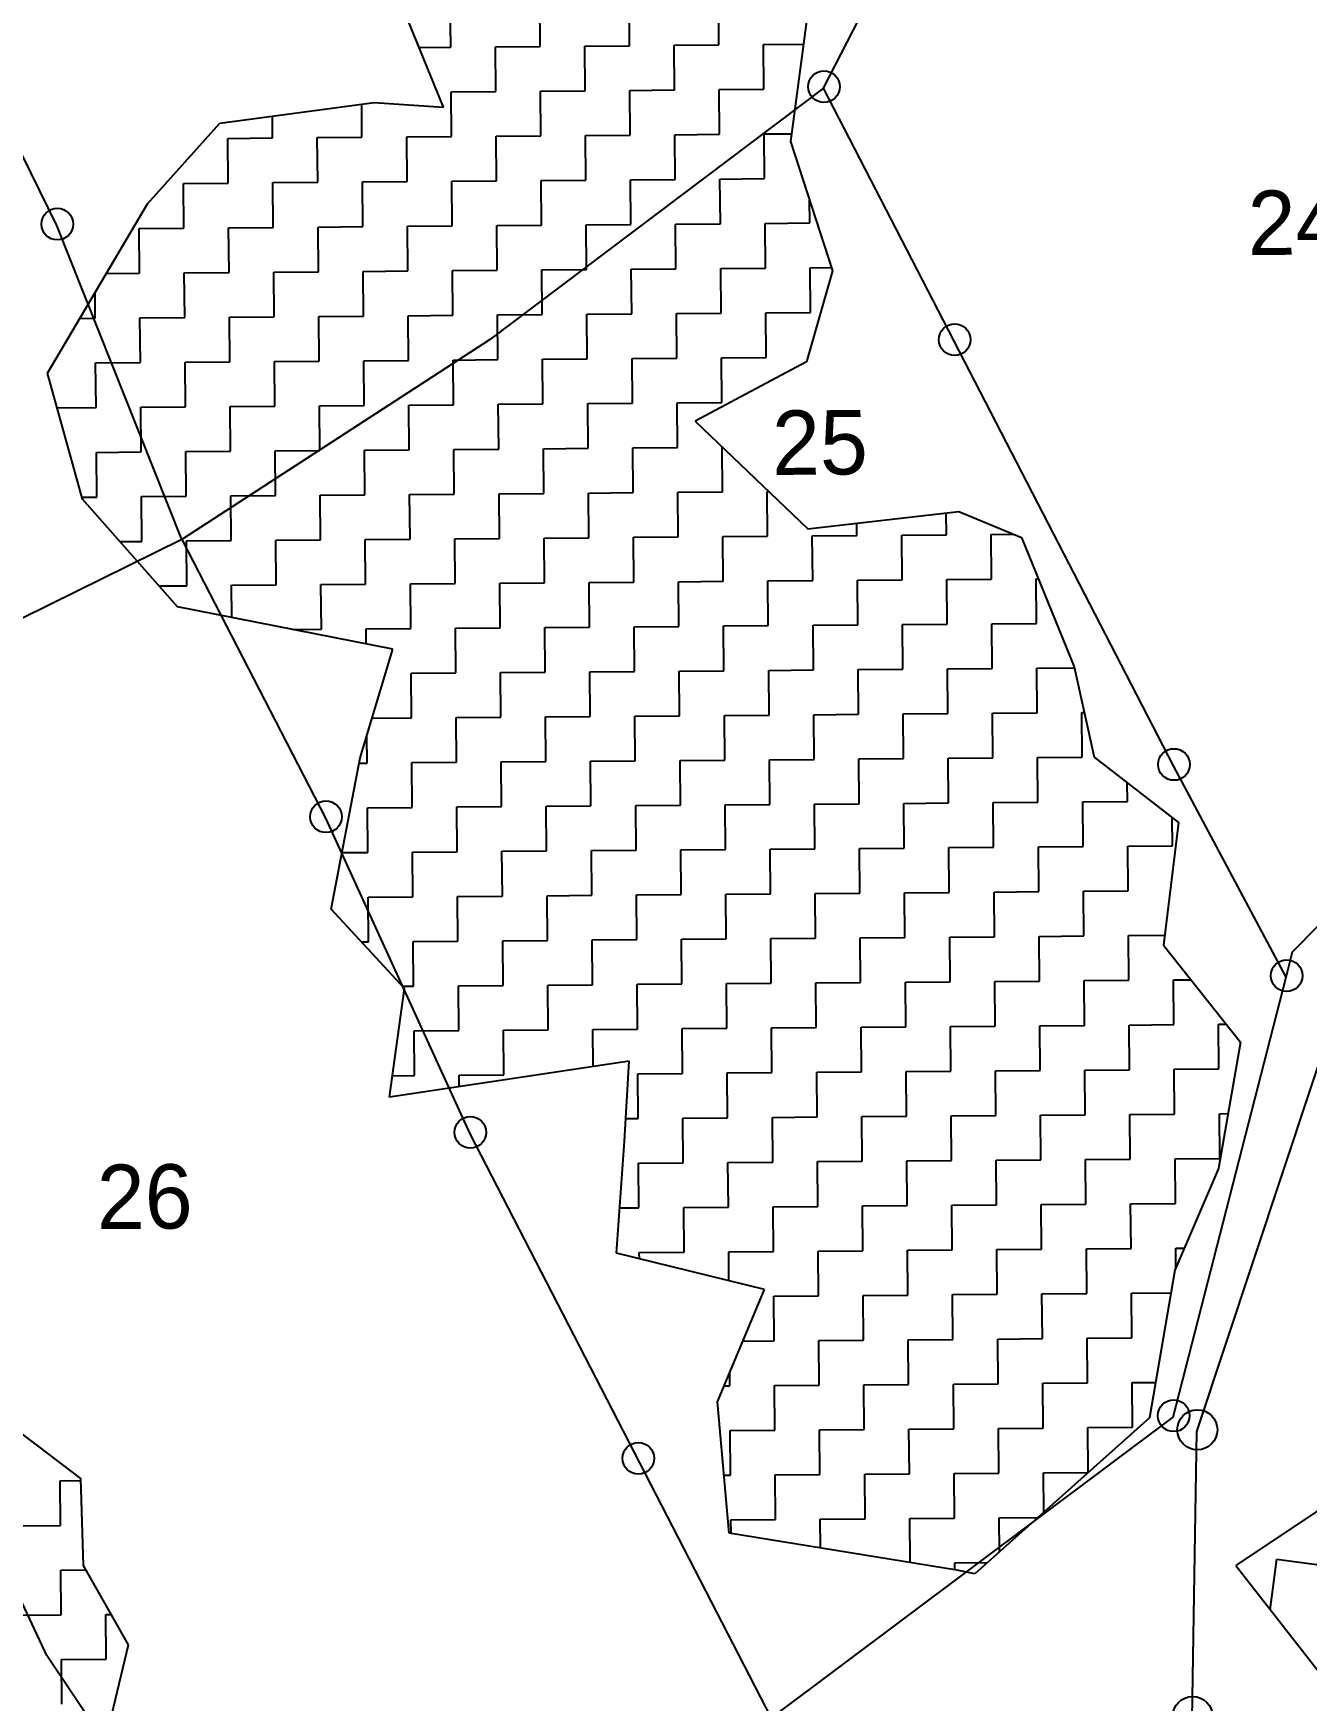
# Model space of a CAD drawing. Header units: metres. Extents: x 291285 to 296393, y 1982985 to 1990470.
# Drawn here: x 292760 to 293121.1, y 1986056.5 to 1986529.5 of the extents above; entities that cross this region are included whole.
import ezdxf

# ---------------------------------------------------------------- set-up
doc = ezdxf.new("R2010")
doc.units = ezdxf.units.M
for name, color, linetype in [('POLY_HATCH', 12, 'Continuous'), ('POLY_PARCEL', 6, 'Continuous'), ('SYM_STONE', 1, 'Continuous'), ('TEXT_PARCEL', 7, 'Continuous'), ('V_BOUND_LINE', 7, 'Continuous')]:
    doc.layers.add(name, color=color, linetype=linetype)
doc.styles.add('TEXT_MAP', font='')
doc.styles.get('TEXT_MAP').set_extended_font_data('Kruti Dev 050')

msp = doc.modelspace()

# ---------------------------------------------------------------- linework, layer by layer
at = {"layer": 'POLY_HATCH'}
for p, q in [((292876.34, 1986508.54), (292853.18, 1986565.3)), ((292979.98, 1986538.62), (292974.76, 1986498.76)), ((292812.83, 1986503.99), (292856.66, 1986509.89)), ((292856.66, 1986509.89), (292876.34, 1986508.54)), ((292792.34, 1986481.15), (292812.83, 1986503.99)), ((292974.76, 1986498.76), (292986.66, 1986462.07)), ((292763.99, 1986433.04), (292792.34, 1986481.15)), ((292986.66, 1986462.07), (292979.31, 1986436.31)), ((292979.31, 1986436.31), (292947.67, 1986419.42)), ((292773.86, 1986397.34), (292763.99, 1986433.04)), ((292947.67, 1986419.42), (292979.69, 1986388.95)), ((292800.84, 1986366.82), (292773.86, 1986397.34)), ((292979.69, 1986388.95), (293022.52, 1986393.83)), ((293022.52, 1986393.83), (293040.23, 1986386.42)), ((293040.23, 1986386.42), (293055.16, 1986349.75)), ((292861.96, 1986354.73), (292800.84, 1986366.82)), ((292852.63, 1986323.91), (292861.96, 1986354.73)), ((293055.16, 1986349.75), (293060.91, 1986324.1)), ((292844.41, 1986281.01), (292852.63, 1986323.91)), ((293060.91, 1986324.1), (293084.77, 1986305.65)), ((293084.77, 1986305.65), (293080.51, 1986270.84)), ((292865.27, 1986258.5), (292844.41, 1986281.01)), ((293080.51, 1986270.84), (293102.42, 1986243.31)), ((292860.98, 1986227.73), (292865.27, 1986258.5)), ((293102.42, 1986243.31), (293096.16, 1986207.48)), ((292928.98, 1986237.86), (292860.98, 1986227.73)), ((292927.65, 1986215.17), (292928.98, 1986237.86)), ((292925.39, 1986183.4), (292927.65, 1986215.17)), ((293096.16, 1986207.48), (293083.79, 1986178.65)), ((292967.33, 1986173.16), (292925.39, 1986183.4)), ((293083.79, 1986178.65), (293076.56, 1986136.77)), ((292953.98, 1986141.31), (292967.33, 1986173.16)), ((292773.44, 1986119.56), (292738.43, 1986145.99)), ((292957.31, 1986104.04), (292953.98, 1986141.31)), ((293076.56, 1986136.77), (293027, 1986092.52)), ((292774.15, 1986094.88), (292773.44, 1986119.56)), ((293142.42, 1986122.47), (293101.01, 1986094.8)), ((293021.95, 1986093.48), (292957.31, 1986104.04)), ((292786.94, 1986072.3), (292774.15, 1986094.88)), ((293101.01, 1986094.8), (293137.21, 1986048.49)), ((293027, 1986092.52), (293021.95, 1986093.48)), ((292778.65, 1986037.47), (292786.94, 1986072.3))]:
    msp.add_line(p, q, dxfattribs=at)
at = {"layer": 'POLY_HATCH', "linetype": 'Continuous'}
for p, q in [((292878.34, 1986525.56), (292878.23, 1986538.24)), ((292903.7, 1986525.77), (292903.59, 1986538.45)), ((292929.06, 1986525.97), (292928.95, 1986538.65)), ((292954.41, 1986526.18), (292954.31, 1986538.86)), ((292869.43, 1986525.49), (292878.34, 1986525.56)), ((292891.02, 1986525.66), (292903.7, 1986525.77)), ((292891.12, 1986512.98), (292891.02, 1986525.66)), ((292916.38, 1986525.87), (292929.06, 1986525.97)), ((292916.48, 1986513.19), (292916.38, 1986525.87)), ((292941.73, 1986526.08), (292954.41, 1986526.18)), ((292941.84, 1986513.4), (292941.73, 1986526.08)), ((292967.09, 1986526.28), (292978.38, 1986526.38)), ((292967.2, 1986513.6), (292967.09, 1986526.28)), ((292878.44, 1986512.88), (292891.12, 1986512.98)), ((292878.54, 1986500.2), (292878.44, 1986512.88)), ((292903.8, 1986513.09), (292916.48, 1986513.19)), ((292903.9, 1986500.41), (292903.8, 1986513.09)), ((292929.16, 1986513.29), (292941.84, 1986513.4)), ((292929.26, 1986500.61), (292929.16, 1986513.29)), ((292954.52, 1986513.5), (292967.2, 1986513.6)), ((292954.62, 1986500.82), (292954.52, 1986513.5)), ((292853.18, 1986499.99), (292853.11, 1986509.41)), ((292827.83, 1986499.78), (292827.77, 1986506)), ((292815.15, 1986499.68), (292827.83, 1986499.78)), ((292815.25, 1986487), (292815.15, 1986499.68)), ((292840.51, 1986499.89), (292853.18, 1986499.99)), ((292840.61, 1986487.21), (292840.51, 1986499.89)), ((292865.86, 1986500.1), (292878.54, 1986500.2)), ((292865.97, 1986487.42), (292865.86, 1986500.1)), ((292891.22, 1986500.3), (292903.9, 1986500.41)), ((292891.33, 1986487.62), (292891.22, 1986500.3)), ((292916.58, 1986500.51), (292929.26, 1986500.61)), ((292916.69, 1986487.83), (292916.58, 1986500.51)), ((292941.94, 1986500.72), (292954.62, 1986500.82)), ((292942.05, 1986488.04), (292941.94, 1986500.72)), ((292967.3, 1986500.92), (292975.05, 1986500.99)), ((292967.4, 1986488.25), (292967.3, 1986500.92)), ((292853.29, 1986487.31), (292865.97, 1986487.42)), ((292853.39, 1986474.63), (292853.29, 1986487.31)), ((292878.65, 1986487.52), (292891.33, 1986487.62)), ((292878.75, 1986474.84), (292878.65, 1986487.52)), ((292904.01, 1986487.73), (292916.69, 1986487.83)), ((292904.11, 1986475.05), (292904.01, 1986487.73)), ((292929.37, 1986487.93), (292942.05, 1986488.04)), ((292929.47, 1986475.25), (292929.37, 1986487.93)), ((292954.73, 1986488.14), (292967.4, 1986488.25)), ((292954.83, 1986475.46), (292954.73, 1986488.14)), ((292802.57, 1986486.9), (292815.25, 1986487)), ((292802.67, 1986474.22), (292802.57, 1986486.9)), ((292827.93, 1986487.11), (292840.61, 1986487.21)), ((292828.03, 1986474.43), (292827.93, 1986487.11)), ((292980.19, 1986475.67), (292980.13, 1986482.19)), ((292789.99, 1986474.11), (292802.67, 1986474.22)), ((292790.1, 1986461.44), (292789.99, 1986474.11)), ((292815.35, 1986474.32), (292828.03, 1986474.43)), ((292815.46, 1986461.64), (292815.35, 1986474.32)), ((292840.71, 1986474.53), (292853.39, 1986474.63)), ((292840.82, 1986461.85), (292840.71, 1986474.53)), ((292866.07, 1986474.74), (292878.75, 1986474.84)), ((292866.18, 1986462.06), (292866.07, 1986474.74)), ((292891.43, 1986474.94), (292904.11, 1986475.05)), ((292891.53, 1986462.26), (292891.43, 1986474.94)), ((292916.79, 1986475.15), (292929.47, 1986475.25)), ((292916.89, 1986462.47), (292916.79, 1986475.15)), ((292942.15, 1986475.36), (292954.83, 1986475.46)), ((292942.25, 1986462.68), (292942.15, 1986475.36)), ((292967.51, 1986475.57), (292980.19, 1986475.67)), ((292967.61, 1986462.89), (292967.51, 1986475.57)), ((292780.68, 1986461.36), (292790.1, 1986461.44)), ((292802.78, 1986461.54), (292815.46, 1986461.64)), ((292802.88, 1986448.86), (292802.78, 1986461.54)), ((292828.14, 1986461.75), (292840.82, 1986461.85)), ((292828.24, 1986449.07), (292828.14, 1986461.75)), ((292853.5, 1986461.95), (292866.18, 1986462.06)), ((292853.6, 1986449.27), (292853.5, 1986461.95)), ((292878.85, 1986462.16), (292891.53, 1986462.26)), ((292878.96, 1986449.48), (292878.85, 1986462.16)), ((292904.21, 1986462.37), (292916.89, 1986462.47)), ((292904.32, 1986449.69), (292904.21, 1986462.37)), ((292929.57, 1986462.58), (292942.25, 1986462.68)), ((292929.68, 1986449.9), (292929.57, 1986462.58)), ((292954.93, 1986462.78), (292967.61, 1986462.89)), ((292955.04, 1986450.1), (292954.93, 1986462.78)), ((292980.29, 1986462.99), (292986.35, 1986463.04)), ((292980.39, 1986450.31), (292980.29, 1986462.99)), ((292777.52, 1986448.65), (292777.46, 1986455.9)), ((292866.28, 1986449.38), (292878.96, 1986449.48)), ((292891.64, 1986449.58), (292904.32, 1986449.69)), ((292891.74, 1986436.91), (292891.64, 1986449.58)), ((292917, 1986449.79), (292929.68, 1986449.9)), ((292917.1, 1986437.11), (292917, 1986449.79)), ((292942.36, 1986450), (292955.04, 1986450.1)), ((292942.46, 1986437.32), (292942.36, 1986450)), ((292967.72, 1986450.21), (292980.39, 1986450.31)), ((292967.82, 1986437.53), (292967.72, 1986450.21)), ((292773.17, 1986448.62), (292777.52, 1986448.65)), ((292790.2, 1986448.76), (292802.88, 1986448.86)), ((292790.31, 1986436.08), (292790.2, 1986448.76)), ((292815.56, 1986448.96), (292828.24, 1986449.07)), ((292815.66, 1986436.28), (292815.56, 1986448.96)), ((292840.92, 1986449.17), (292853.6, 1986449.27)), ((292841.02, 1986436.49), (292840.92, 1986449.17)), ((292866.38, 1986436.7), (292866.28, 1986449.38)), ((292777.63, 1986435.97), (292790.31, 1986436.08)), ((292777.73, 1986423.29), (292777.63, 1986435.97)), ((292802.98, 1986436.18), (292815.66, 1986436.28)), ((292803.09, 1986423.5), (292802.98, 1986436.18)), ((292828.34, 1986436.39), (292841.02, 1986436.49)), ((292828.45, 1986423.71), (292828.34, 1986436.39)), ((292853.7, 1986436.59), (292866.38, 1986436.7)), ((292853.81, 1986423.91), (292853.7, 1986436.59)), ((292879.06, 1986436.8), (292891.74, 1986436.91)), ((292879.17, 1986424.12), (292879.06, 1986436.8)), ((292904.42, 1986437.01), (292917.1, 1986437.11)), ((292904.52, 1986424.33), (292904.42, 1986437.01)), ((292929.78, 1986437.22), (292942.46, 1986437.32)), ((292929.88, 1986424.54), (292929.78, 1986437.22)), ((292955.14, 1986437.42), (292967.82, 1986437.53)), ((292955.24, 1986424.74), (292955.14, 1986437.42)), ((292766.71, 1986423.2), (292777.73, 1986423.29)), ((292790.41, 1986423.4), (292803.09, 1986423.5)), ((292790.51, 1986410.72), (292790.41, 1986423.4)), ((292815.77, 1986423.6), (292828.45, 1986423.71)), ((292815.87, 1986410.92), (292815.77, 1986423.6)), ((292841.13, 1986423.81), (292853.81, 1986423.91)), ((292841.23, 1986411.13), (292841.13, 1986423.81)), ((292866.49, 1986424.02), (292879.17, 1986424.12)), ((292866.59, 1986411.34), (292866.49, 1986424.02)), ((292891.85, 1986424.23), (292904.52, 1986424.33)), ((292891.95, 1986411.55), (292891.85, 1986424.23)), ((292917.2, 1986424.43), (292929.88, 1986424.54)), ((292917.31, 1986411.75), (292917.2, 1986424.43)), ((292942.56, 1986424.64), (292955.24, 1986424.74)), ((292942.67, 1986411.96), (292942.56, 1986424.64)), ((292904.63, 1986411.65), (292917.31, 1986411.75)), ((292904.73, 1986398.97), (292904.63, 1986411.65)), ((292929.99, 1986411.86), (292942.67, 1986411.96)), ((292930.09, 1986399.18), (292929.99, 1986411.86)), ((292955.35, 1986412.06), (292955.4, 1986412.06)), ((292955.45, 1986399.38), (292955.35, 1986412.06)), ((292777.83, 1986410.61), (292790.51, 1986410.72)), ((292777.94, 1986397.93), (292777.83, 1986410.61)), ((292803.19, 1986410.82), (292815.87, 1986410.92)), ((292803.3, 1986398.14), (292803.19, 1986410.82)), ((292828.55, 1986411.03), (292841.23, 1986411.13)), ((292828.65, 1986398.35), (292828.55, 1986411.03)), ((292853.91, 1986411.24), (292866.59, 1986411.34)), ((292854.01, 1986398.56), (292853.91, 1986411.24)), ((292879.27, 1986411.44), (292891.95, 1986411.55)), ((292879.37, 1986398.76), (292879.27, 1986411.44)), ((292773.71, 1986397.9), (292777.94, 1986397.93)), ((292790.62, 1986398.04), (292803.3, 1986398.14)), ((292790.72, 1986385.36), (292790.62, 1986398.04)), ((292815.98, 1986398.24), (292828.65, 1986398.35)), ((292816.08, 1986385.57), (292815.98, 1986398.24)), ((292841.33, 1986398.45), (292854.01, 1986398.56)), ((292841.44, 1986385.77), (292841.33, 1986398.45)), ((292866.69, 1986398.66), (292879.37, 1986398.76)), ((292866.8, 1986385.98), (292866.69, 1986398.66)), ((292892.05, 1986398.87), (292904.73, 1986398.97)), ((292892.16, 1986386.19), (292892.05, 1986398.87)), ((292917.41, 1986399.07), (292930.09, 1986399.18)), ((292917.52, 1986386.39), (292917.41, 1986399.07)), ((292942.77, 1986399.28), (292955.45, 1986399.38)), ((292942.87, 1986386.6), (292942.77, 1986399.28)), ((292968.13, 1986399.49), (292968.61, 1986399.49)), ((292968.23, 1986386.81), (292968.13, 1986399.49)), ((293018.95, 1986387.22), (293018.9, 1986393.42)), ((292993.59, 1986387.02), (292993.56, 1986390.53)), ((292784.5, 1986385.31), (292790.72, 1986385.36)), ((292803.4, 1986385.46), (292816.08, 1986385.57)), ((292803.5, 1986372.78), (292803.4, 1986385.46)), ((292828.76, 1986385.67), (292841.44, 1986385.77)), ((292828.86, 1986372.99), (292828.76, 1986385.67)), ((292854.12, 1986385.88), (292866.8, 1986385.98)), ((292854.22, 1986373.2), (292854.12, 1986385.88)), ((292879.48, 1986386.08), (292892.16, 1986386.19)), ((292879.58, 1986373.4), (292879.48, 1986386.08)), ((292904.84, 1986386.29), (292917.52, 1986386.39)), ((292904.94, 1986373.61), (292904.84, 1986386.29)), ((292930.19, 1986386.5), (292942.87, 1986386.6)), ((292930.3, 1986373.82), (292930.19, 1986386.5)), ((292955.55, 1986386.7), (292968.23, 1986386.81)), ((292955.66, 1986374.03), (292955.55, 1986386.7)), ((292980.91, 1986386.91), (292993.59, 1986387.02)), ((292981.02, 1986374.23), (292980.91, 1986386.91)), ((293006.27, 1986387.12), (293018.95, 1986387.22)), ((293006.38, 1986374.44), (293006.27, 1986387.12)), ((293031.63, 1986387.33), (293037.94, 1986387.38)), ((293031.73, 1986374.65), (293031.63, 1986387.33)), ((292917.62, 1986373.71), (292930.3, 1986373.82)), ((292942.98, 1986373.92), (292955.66, 1986374.03)), ((292943.08, 1986361.24), (292942.98, 1986373.92)), ((292968.34, 1986374.13), (292981.02, 1986374.23)), ((292968.44, 1986361.45), (292968.34, 1986374.13)), ((292993.7, 1986374.34), (293006.38, 1986374.44)), ((292993.8, 1986361.66), (292993.7, 1986374.34)), ((293019.06, 1986374.54), (293031.73, 1986374.65)), ((293019.16, 1986361.86), (293019.06, 1986374.54)), ((293044.41, 1986374.75), (293044.98, 1986374.76)), ((293044.52, 1986362.07), (293044.41, 1986374.75)), ((292795.63, 1986372.72), (292803.5, 1986372.78)), ((292816.18, 1986372.89), (292828.86, 1986372.99)), ((292816.26, 1986363.77), (292816.18, 1986372.89)), ((292841.54, 1986373.09), (292854.22, 1986373.2)), ((292841.65, 1986360.41), (292841.54, 1986373.09)), ((292866.9, 1986373.3), (292879.58, 1986373.4)), ((292867, 1986360.62), (292866.9, 1986373.3)), ((292892.26, 1986373.51), (292904.94, 1986373.61)), ((292892.36, 1986360.83), (292892.26, 1986373.51)), ((292917.72, 1986361.03), (292917.62, 1986373.71)), ((292833.56, 1986360.35), (292841.65, 1986360.41)), ((292854.32, 1986360.52), (292867, 1986360.62)), ((292854.36, 1986356.23), (292854.32, 1986360.52)), ((292879.68, 1986360.72), (292892.36, 1986360.83)), ((292879.79, 1986348.04), (292879.68, 1986360.72)), ((292905.04, 1986360.93), (292917.72, 1986361.03)), ((292905.15, 1986348.25), (292905.04, 1986360.93)), ((292930.4, 1986361.14), (292943.08, 1986361.24)), ((292930.51, 1986348.46), (292930.4, 1986361.14)), ((292955.76, 1986361.35), (292968.44, 1986361.45)), ((292955.86, 1986348.67), (292955.76, 1986361.35)), ((292981.12, 1986361.55), (292993.8, 1986361.66)), ((292981.22, 1986348.87), (292981.12, 1986361.55)), ((293006.48, 1986361.76), (293019.16, 1986361.86)), ((293006.58, 1986349.08), (293006.48, 1986361.76)), ((293031.84, 1986361.97), (293044.52, 1986362.07)), ((293031.94, 1986349.29), (293031.84, 1986361.97)), ((292867.11, 1986347.94), (292879.79, 1986348.04)), ((292867.21, 1986335.26), (292867.11, 1986347.94)), ((292892.47, 1986348.15), (292905.15, 1986348.25)), ((292892.57, 1986335.47), (292892.47, 1986348.15)), ((292917.83, 1986348.36), (292930.51, 1986348.46)), ((292917.93, 1986335.68), (292917.83, 1986348.36)), ((292943.19, 1986348.56), (292955.86, 1986348.67)), ((292943.29, 1986335.88), (292943.19, 1986348.56)), ((292968.54, 1986348.77), (292981.22, 1986348.87)), ((292968.65, 1986336.09), (292968.54, 1986348.77)), ((292993.9, 1986348.98), (293006.58, 1986349.08)), ((292994.01, 1986336.3), (292993.9, 1986348.98)), ((293019.26, 1986349.18), (293031.94, 1986349.29)), ((293019.37, 1986336.5), (293019.26, 1986349.18)), ((293044.62, 1986349.39), (293055.22, 1986349.48)), ((293044.73, 1986336.71), (293044.62, 1986349.39)), ((292955.97, 1986335.99), (292968.65, 1986336.09)), ((292956.07, 1986323.31), (292955.97, 1986335.99)), ((292981.33, 1986336.19), (292994.01, 1986336.3)), ((292981.43, 1986323.51), (292981.33, 1986336.19)), ((293006.69, 1986336.4), (293019.37, 1986336.5)), ((293006.79, 1986323.72), (293006.69, 1986336.4)), ((293032.05, 1986336.61), (293044.73, 1986336.71)), ((293032.15, 1986323.93), (293032.05, 1986336.61)), ((293057.4, 1986336.82), (293058.06, 1986336.82)), ((293057.51, 1986324.14), (293057.4, 1986336.82)), ((292856.04, 1986335.17), (292867.21, 1986335.26)), ((292879.89, 1986335.36), (292892.57, 1986335.47)), ((292879.99, 1986322.69), (292879.89, 1986335.36)), ((292905.25, 1986335.57), (292917.93, 1986335.68)), ((292905.35, 1986322.89), (292905.25, 1986335.57)), ((292930.61, 1986335.78), (292943.29, 1986335.88)), ((292930.71, 1986323.1), (292930.61, 1986335.78)), ((292854.64, 1986322.48), (292854.57, 1986330.31)), ((292852.35, 1986322.46), (292854.64, 1986322.48)), ((292867.32, 1986322.58), (292879.99, 1986322.69)), ((292867.42, 1986309.9), (292867.32, 1986322.58)), ((292892.67, 1986322.79), (292905.35, 1986322.89)), ((292892.78, 1986310.11), (292892.67, 1986322.79)), ((292918.03, 1986323), (292930.71, 1986323.1)), ((292918.14, 1986310.32), (292918.03, 1986323)), ((292943.39, 1986323.2), (292956.07, 1986323.31)), ((292943.5, 1986310.52), (292943.39, 1986323.2)), ((292968.75, 1986323.41), (292981.43, 1986323.51)), ((292968.86, 1986310.73), (292968.75, 1986323.41)), ((292994.11, 1986323.62), (293006.79, 1986323.72)), ((292994.21, 1986310.94), (292994.11, 1986323.62)), ((293019.47, 1986323.83), (293032.15, 1986323.93)), ((293019.57, 1986311.15), (293019.47, 1986323.83)), ((293044.83, 1986324.03), (293057.51, 1986324.14)), ((293044.93, 1986311.35), (293044.83, 1986324.03)), ((293070.29, 1986311.56), (293070.25, 1986316.88)), ((292854.74, 1986309.8), (292867.42, 1986309.9)), ((292854.84, 1986297.12), (292854.74, 1986309.8)), ((292880.1, 1986310.01), (292892.78, 1986310.11)), ((292880.2, 1986297.33), (292880.1, 1986310.01)), ((292905.46, 1986310.21), (292918.14, 1986310.32)), ((292905.56, 1986297.53), (292905.46, 1986310.21)), ((292930.82, 1986310.42), (292943.5, 1986310.52)), ((292930.92, 1986297.74), (292930.82, 1986310.42)), ((292956.18, 1986310.63), (292968.86, 1986310.73)), ((292956.28, 1986297.95), (292956.18, 1986310.63)), ((292981.53, 1986310.83), (292994.21, 1986310.94)), ((292981.64, 1986298.16), (292981.53, 1986310.83)), ((293006.89, 1986311.04), (293019.57, 1986311.15)), ((293007, 1986298.36), (293006.89, 1986311.04)), ((293032.25, 1986311.25), (293044.93, 1986311.35)), ((293032.36, 1986298.57), (293032.25, 1986311.25)), ((293057.61, 1986311.46), (293070.29, 1986311.56)), ((293057.72, 1986298.78), (293057.61, 1986311.46)), ((293083.07, 1986298.98), (293083.01, 1986307.01)), ((292968.96, 1986298.05), (292981.64, 1986298.16)), ((292969.06, 1986285.37), (292968.96, 1986298.05)), ((292994.32, 1986298.26), (293007, 1986298.36)), ((292994.42, 1986285.58), (292994.32, 1986298.26)), ((293019.68, 1986298.47), (293032.36, 1986298.57)), ((293019.78, 1986285.79), (293019.68, 1986298.47)), ((293045.04, 1986298.67), (293057.72, 1986298.78)), ((293045.14, 1986285.99), (293045.04, 1986298.67)), ((293070.4, 1986298.88), (293083.07, 1986298.98)), ((293070.5, 1986286.2), (293070.4, 1986298.88)), ((292847.49, 1986297.06), (292854.84, 1986297.12)), ((292867.52, 1986297.22), (292880.2, 1986297.33)), ((292867.63, 1986284.54), (292867.52, 1986297.22)), ((292892.88, 1986297.43), (292905.56, 1986297.53)), ((292892.99, 1986284.75), (292892.88, 1986297.43)), ((292918.24, 1986297.64), (292930.92, 1986297.74)), ((292918.34, 1986284.96), (292918.24, 1986297.64)), ((292943.6, 1986297.84), (292956.28, 1986297.95)), ((292943.7, 1986285.16), (292943.6, 1986297.84)), ((292854.95, 1986284.44), (292867.63, 1986284.54)), ((292855.05, 1986271.76), (292854.95, 1986284.44)), ((292880.31, 1986284.65), (292892.99, 1986284.75)), ((292880.41, 1986271.97), (292880.31, 1986284.65)), ((292905.66, 1986284.85), (292918.34, 1986284.96)), ((292905.77, 1986272.17), (292905.66, 1986284.85)), ((292931.02, 1986285.06), (292943.7, 1986285.16)), ((292931.13, 1986272.38), (292931.02, 1986285.06)), ((292956.38, 1986285.27), (292969.06, 1986285.37)), ((292956.49, 1986272.59), (292956.38, 1986285.27)), ((292981.74, 1986285.48), (292994.42, 1986285.58)), ((292981.85, 1986272.8), (292981.74, 1986285.48)), ((293007.1, 1986285.68), (293019.78, 1986285.79)), ((293007.2, 1986273), (293007.1, 1986285.68)), ((293032.46, 1986285.89), (293045.14, 1986285.99)), ((293032.56, 1986273.21), (293032.46, 1986285.89)), ((293057.82, 1986286.1), (293070.5, 1986286.2)), ((293057.92, 1986273.42), (293057.82, 1986286.1)), ((292853, 1986271.74), (292855.05, 1986271.76)), ((292867.73, 1986271.86), (292880.41, 1986271.97)), ((292867.83, 1986259.18), (292867.73, 1986271.86)), ((292893.09, 1986272.07), (292905.77, 1986272.17)), ((292893.19, 1986259.39), (292893.09, 1986272.07)), ((292918.45, 1986272.28), (292931.13, 1986272.38)), ((292918.55, 1986259.6), (292918.45, 1986272.28)), ((292943.81, 1986272.49), (292956.49, 1986272.59)), ((292943.91, 1986259.81), (292943.81, 1986272.49)), ((292969.17, 1986272.69), (292981.85, 1986272.8)), ((292969.27, 1986260.01), (292969.17, 1986272.69)), ((292994.53, 1986272.9), (293007.2, 1986273)), ((292994.63, 1986260.22), (292994.53, 1986272.9)), ((293019.88, 1986273.11), (293032.56, 1986273.21)), ((293019.99, 1986260.43), (293019.88, 1986273.11)), ((293045.24, 1986273.31), (293057.92, 1986273.42)), ((293045.35, 1986260.63), (293045.24, 1986273.31)), ((293070.6, 1986273.52), (293080.85, 1986273.61)), ((293070.71, 1986260.84), (293070.6, 1986273.52)), ((292981.95, 1986260.12), (292994.63, 1986260.22)), ((293007.31, 1986260.32), (293019.99, 1986260.43)), ((293007.41, 1986247.64), (293007.31, 1986260.32)), ((293032.67, 1986260.53), (293045.35, 1986260.63)), ((293032.77, 1986247.85), (293032.67, 1986260.53)), ((293058.03, 1986260.74), (293070.71, 1986260.84)), ((293058.13, 1986248.06), (293058.03, 1986260.74)), ((293083.39, 1986260.95), (293088.35, 1986260.99)), ((293083.49, 1986248.27), (293083.39, 1986260.95)), ((292864.66, 1986259.16), (292867.83, 1986259.18)), ((292880.51, 1986259.29), (292893.19, 1986259.39)), ((292880.62, 1986246.61), (292880.51, 1986259.29)), ((292905.87, 1986259.49), (292918.55, 1986259.6)), ((292905.98, 1986246.82), (292905.87, 1986259.49)), ((292931.23, 1986259.7), (292943.91, 1986259.81)), ((292931.33, 1986247.02), (292931.23, 1986259.7)), ((292956.59, 1986259.91), (292969.27, 1986260.01)), ((292956.69, 1986247.23), (292956.59, 1986259.91)), ((292982.05, 1986247.44), (292981.95, 1986260.12)), ((292867.94, 1986246.5), (292880.62, 1986246.61)), ((292868.04, 1986233.82), (292867.94, 1986246.5)), ((292893.3, 1986246.71), (292905.98, 1986246.82)), ((292893.4, 1986234.03), (292893.3, 1986246.71)), ((292918.66, 1986246.92), (292931.33, 1986247.02)), ((292918.74, 1986236.33), (292918.66, 1986246.92)), ((292944.01, 1986247.13), (292956.69, 1986247.23)), ((292944.12, 1986234.45), (292944.01, 1986247.13)), ((292969.37, 1986247.33), (292982.05, 1986247.44)), ((292969.48, 1986234.65), (292969.37, 1986247.33)), ((292994.73, 1986247.54), (293007.41, 1986247.64)), ((292994.84, 1986234.86), (292994.73, 1986247.54)), ((293020.09, 1986247.75), (293032.77, 1986247.85)), ((293020.2, 1986235.07), (293020.09, 1986247.75)), ((293045.45, 1986247.96), (293058.13, 1986248.06)), ((293045.55, 1986235.28), (293045.45, 1986247.96)), ((293070.81, 1986248.16), (293083.49, 1986248.27)), ((293070.91, 1986235.48), (293070.81, 1986248.16)), ((293096.17, 1986248.37), (293098.38, 1986248.39)), ((293096.27, 1986235.69), (293096.17, 1986248.37)), ((292861.83, 1986233.77), (292868.04, 1986233.82)), ((292880.72, 1986233.93), (292893.4, 1986234.03)), ((292880.75, 1986230.67), (292880.72, 1986233.93)), ((292931.44, 1986234.34), (292944.12, 1986234.45)), ((292931.54, 1986221.66), (292931.44, 1986234.34)), ((292956.8, 1986234.55), (292969.48, 1986234.65)), ((292956.9, 1986221.87), (292956.8, 1986234.55)), ((292982.16, 1986234.76), (292994.84, 1986234.86)), ((292982.26, 1986222.08), (292982.16, 1986234.76)), ((293007.52, 1986234.96), (293020.2, 1986235.07)), ((293007.62, 1986222.29), (293007.52, 1986234.96)), ((293032.87, 1986235.17), (293045.55, 1986235.28)), ((293032.98, 1986222.49), (293032.87, 1986235.17)), ((293058.23, 1986235.38), (293070.91, 1986235.48)), ((293058.34, 1986222.7), (293058.23, 1986235.38)), ((293083.59, 1986235.59), (293096.27, 1986235.69)), ((293083.7, 1986222.91), (293083.59, 1986235.59)), ((293020.3, 1986222.39), (293032.98, 1986222.49)), ((293020.4, 1986209.71), (293020.3, 1986222.39)), ((293045.66, 1986222.6), (293058.34, 1986222.7)), ((293045.76, 1986209.92), (293045.66, 1986222.6)), ((293071.02, 1986222.8), (293083.7, 1986222.91)), ((293071.12, 1986210.12), (293071.02, 1986222.8)), ((293096.38, 1986223.01), (293098.88, 1986223.03)), ((293096.48, 1986210.33), (293096.38, 1986223.01)), ((292928.03, 1986221.63), (292931.54, 1986221.66)), ((292944.22, 1986221.77), (292956.9, 1986221.87)), ((292944.33, 1986209.09), (292944.22, 1986221.77)), ((292969.58, 1986221.97), (292982.26, 1986222.08)), ((292969.68, 1986209.29), (292969.58, 1986221.97)), ((292994.94, 1986222.18), (293007.62, 1986222.29)), ((292995.04, 1986209.5), (292994.94, 1986222.18)), ((292931.65, 1986208.98), (292944.33, 1986209.09)), ((292931.75, 1986196.3), (292931.65, 1986208.98)), ((292957, 1986209.19), (292969.68, 1986209.29)), ((292957.11, 1986196.51), (292957, 1986209.19)), ((292982.36, 1986209.4), (292995.04, 1986209.5)), ((292982.47, 1986196.72), (292982.36, 1986209.4)), ((293007.72, 1986209.61), (293020.4, 1986209.71)), ((293007.83, 1986196.93), (293007.72, 1986209.61)), ((293033.08, 1986209.81), (293045.76, 1986209.92)), ((293033.19, 1986197.13), (293033.08, 1986209.81)), ((293058.44, 1986210.02), (293071.12, 1986210.12)), ((293058.54, 1986197.34), (293058.44, 1986210.02)), ((293083.8, 1986210.23), (293096.48, 1986210.33)), ((293083.9, 1986197.55), (293083.8, 1986210.23)), ((292926.31, 1986196.26), (292931.75, 1986196.3)), ((292944.43, 1986196.41), (292957.11, 1986196.51)), ((292944.53, 1986183.73), (292944.43, 1986196.41)), ((292969.79, 1986196.62), (292982.47, 1986196.72)), ((292969.89, 1986183.94), (292969.79, 1986196.62)), ((292995.15, 1986196.82), (293007.83, 1986196.93)), ((292995.25, 1986184.14), (292995.15, 1986196.82)), ((293020.51, 1986197.03), (293033.19, 1986197.13)), ((293020.61, 1986184.35), (293020.51, 1986197.03)), ((293045.87, 1986197.24), (293058.54, 1986197.34)), ((293045.97, 1986184.56), (293045.87, 1986197.24)), ((293071.22, 1986197.44), (293083.9, 1986197.55)), ((293071.33, 1986184.76), (293071.22, 1986197.44)), ((293033.29, 1986184.45), (293045.97, 1986184.56)), ((293058.65, 1986184.66), (293071.33, 1986184.76)), ((293058.75, 1986171.98), (293058.65, 1986184.66)), ((293084.01, 1986184.87), (293086.46, 1986184.89)), ((293084.05, 1986179.27), (293084.01, 1986184.87)), ((292931.85, 1986183.62), (292944.53, 1986183.73)), ((292931.87, 1986181.82), (292931.85, 1986183.62)), ((292957.21, 1986183.83), (292969.89, 1986183.94)), ((292957.28, 1986175.62), (292957.21, 1986183.83)), ((292982.57, 1986184.04), (292995.25, 1986184.14)), ((292982.67, 1986171.36), (292982.57, 1986184.04)), ((293007.93, 1986184.25), (293020.61, 1986184.35)), ((293008.03, 1986171.57), (293007.93, 1986184.25)), ((293033.39, 1986171.77), (293033.29, 1986184.45)), ((292970, 1986171.26), (292982.67, 1986171.36)), ((292970.1, 1986158.58), (292970, 1986171.26)), ((292995.35, 1986171.46), (293008.03, 1986171.57)), ((292995.46, 1986158.78), (292995.35, 1986171.46)), ((293020.71, 1986171.67), (293033.39, 1986171.77)), ((293020.82, 1986158.99), (293020.71, 1986171.67)), ((293046.07, 1986171.88), (293058.75, 1986171.98)), ((293046.18, 1986159.2), (293046.07, 1986171.88)), ((293071.43, 1986172.08), (293082.67, 1986172.18)), ((293071.54, 1986159.41), (293071.43, 1986172.08)), ((292961.19, 1986158.5), (292970.1, 1986158.58)), ((292982.78, 1986158.68), (292995.46, 1986158.78)), ((292982.88, 1986146), (292982.78, 1986158.68)), ((293008.14, 1986158.89), (293020.82, 1986158.99)), ((293008.24, 1986146.21), (293008.14, 1986158.89)), ((293033.5, 1986159.09), (293046.18, 1986159.2)), ((293033.6, 1986146.41), (293033.5, 1986159.09)), ((293058.86, 1986159.3), (293071.54, 1986159.41)), ((293058.96, 1986146.62), (293058.86, 1986159.3)), ((292957.52, 1986145.79), (292957.49, 1986149.68)), ((293071.64, 1986146.73), (293078.29, 1986146.78)), ((293071.74, 1986134.05), (293071.64, 1986146.73)), ((292955.85, 1986145.78), (292957.52, 1986145.79)), ((292970.2, 1986145.9), (292982.88, 1986146)), ((292970.31, 1986133.22), (292970.2, 1986145.9)), ((292995.56, 1986146.1), (293008.24, 1986146.21)), ((292995.66, 1986133.42), (292995.56, 1986146.1)), ((293020.92, 1986146.31), (293033.6, 1986146.41)), ((293021.02, 1986133.63), (293020.92, 1986146.31)), ((293046.28, 1986146.52), (293058.96, 1986146.62)), ((293046.38, 1986133.84), (293046.28, 1986146.52)), ((292957.63, 1986133.11), (292970.31, 1986133.22)), ((292957.73, 1986120.43), (292957.63, 1986133.11)), ((292982.99, 1986133.32), (292995.66, 1986133.42)), ((292983.09, 1986120.64), (292982.99, 1986133.32)), ((293008.34, 1986133.53), (293021.02, 1986133.63)), ((293008.45, 1986120.85), (293008.34, 1986133.53)), ((293033.7, 1986133.74), (293046.38, 1986133.84)), ((293033.81, 1986121.06), (293033.7, 1986133.74)), ((293059.06, 1986133.94), (293071.74, 1986134.05)), ((293059.17, 1986121.26), (293059.06, 1986133.94)), ((292767.54, 1986118.88), (292773.46, 1986118.93)), ((292767.64, 1986106.2), (292767.54, 1986118.88)), ((292955.85, 1986120.42), (292957.73, 1986120.43)), ((292970.41, 1986120.54), (292983.09, 1986120.64)), ((292970.51, 1986107.86), (292970.41, 1986120.54)), ((292995.77, 1986120.74), (293008.45, 1986120.85)), ((292995.87, 1986108.07), (292995.77, 1986120.74)), ((293021.13, 1986120.95), (293033.81, 1986121.06)), ((293021.23, 1986108.27), (293021.13, 1986120.95)), ((293046.49, 1986121.16), (293059.17, 1986121.26)), ((293046.58, 1986110), (293046.49, 1986121.16)), ((292754.96, 1986106.1), (292767.64, 1986106.2)), ((292957.83, 1986107.75), (292970.51, 1986107.86)), ((292957.86, 1986103.95), (292957.83, 1986107.75)), ((292983.19, 1986107.96), (292995.87, 1986108.07)), ((292983.26, 1986099.8), (292983.19, 1986107.96)), ((293008.55, 1986108.17), (293021.23, 1986108.27)), ((293008.65, 1986095.66), (293008.55, 1986108.17)), ((293033.91, 1986108.38), (293044.86, 1986108.47)), ((293033.99, 1986098.76), (293033.91, 1986108.38)), ((293021.33, 1986095.59), (293030.53, 1986095.67)), ((293021.35, 1986093.58), (293021.33, 1986095.59)), ((293110.82, 1986082.26), (293112.72, 1986096.63)), ((293112.72, 1986096.63), (293128.91, 1986094.49)), ((292767.74, 1986093.52), (292774.88, 1986093.58)), ((292767.85, 1986080.84), (292767.74, 1986093.52)), ((292755.17, 1986080.74), (292767.85, 1986080.84)), ((292780.53, 1986080.94), (292782.04, 1986080.96)), ((292780.63, 1986068.27), (292780.53, 1986080.94)), ((292767.95, 1986068.16), (292780.63, 1986068.27)), ((292768.05, 1986055.48), (292767.95, 1986068.16))]:
    msp.add_line(p, q, dxfattribs=at)
at = {"layer": 'POLY_PARCEL'}
for p, q in [((292984.1, 1986513.93), (293045.41, 1986633.65)), ((292766.62, 1986474.93), (292724.54, 1986560.62)), ((292984.1, 1986513.93), (292889.34, 1986442.53)), ((293083.35, 1986321.65), (292984.1, 1986513.93)), ((292802.04, 1986385.85), (292766.62, 1986474.93)), ((292889.34, 1986442.53), (292802.04, 1986385.85)), ((292802.04, 1986385.85), (292629.69, 1986300.96)), ((292802.04, 1986385.85), (292842.82, 1986306.81)), ((293115.32, 1986261.74), (293083.35, 1986321.65)), ((292842.82, 1986306.81), (292883.76, 1986217.3)), ((292883.76, 1986217.3), (292969.2, 1986051.53)), ((292763.82, 1986069.27), (292751.29, 1986095.96)), ((292783.63, 1986039.74), (292763.82, 1986069.27))]:
    msp.add_line(p, q, dxfattribs=at)
at = {"layer": 'SYM_STONE'}
for centre, radius in [((292984.23, 1986514.34), 4.49), ((292766.75, 1986475.34), 4.49), ((293021.28, 1986442.55), 4.49), ((293083.48, 1986322.06), 4.49), ((292842.95, 1986307.22), 4.49), ((293115.45, 1986262.15), 4.49), ((292883.89, 1986217.71), 4.49), ((293083.41, 1986137.31), 4.49), ((293090.13, 1986133.33), 5.69), ((292931.55, 1986125.25), 4.49), ((293088.81, 1986052), 5.69)]:
    msp.add_circle(centre, radius, dxfattribs=at)
at = {"layer": 'V_BOUND_LINE'}
for p, q in [((293117.16, 1986268.89), (293202.97, 1986356.63)), ((293115.32, 1986261.74), (293117.16, 1986268.89)), ((293083.28, 1986136.91), (293115.32, 1986261.74)), ((293130.35, 1986254.76), (293089.89, 1986132.84)), ((292969.2, 1986051.53), (293083.28, 1986136.91)), ((293089.89, 1986132.84), (293088.57, 1986051.51))]:
    msp.add_line(p, q, dxfattribs=at)

# ---------------------------------------------------------------- texts
at = {"layer": 'TEXT_PARCEL', "style": 'TEXT_MAP'}
for s, p in [('24', (293104.5, 1986466.55)), ('25', (292969.57, 1986404.18)), ('26', (292778.05, 1986190.24))]:
    msp.add_text(s, height=18.259, rotation=0.4682, dxfattribs=at).set_placement(p)

doc.saveas('drawing.dxf')
